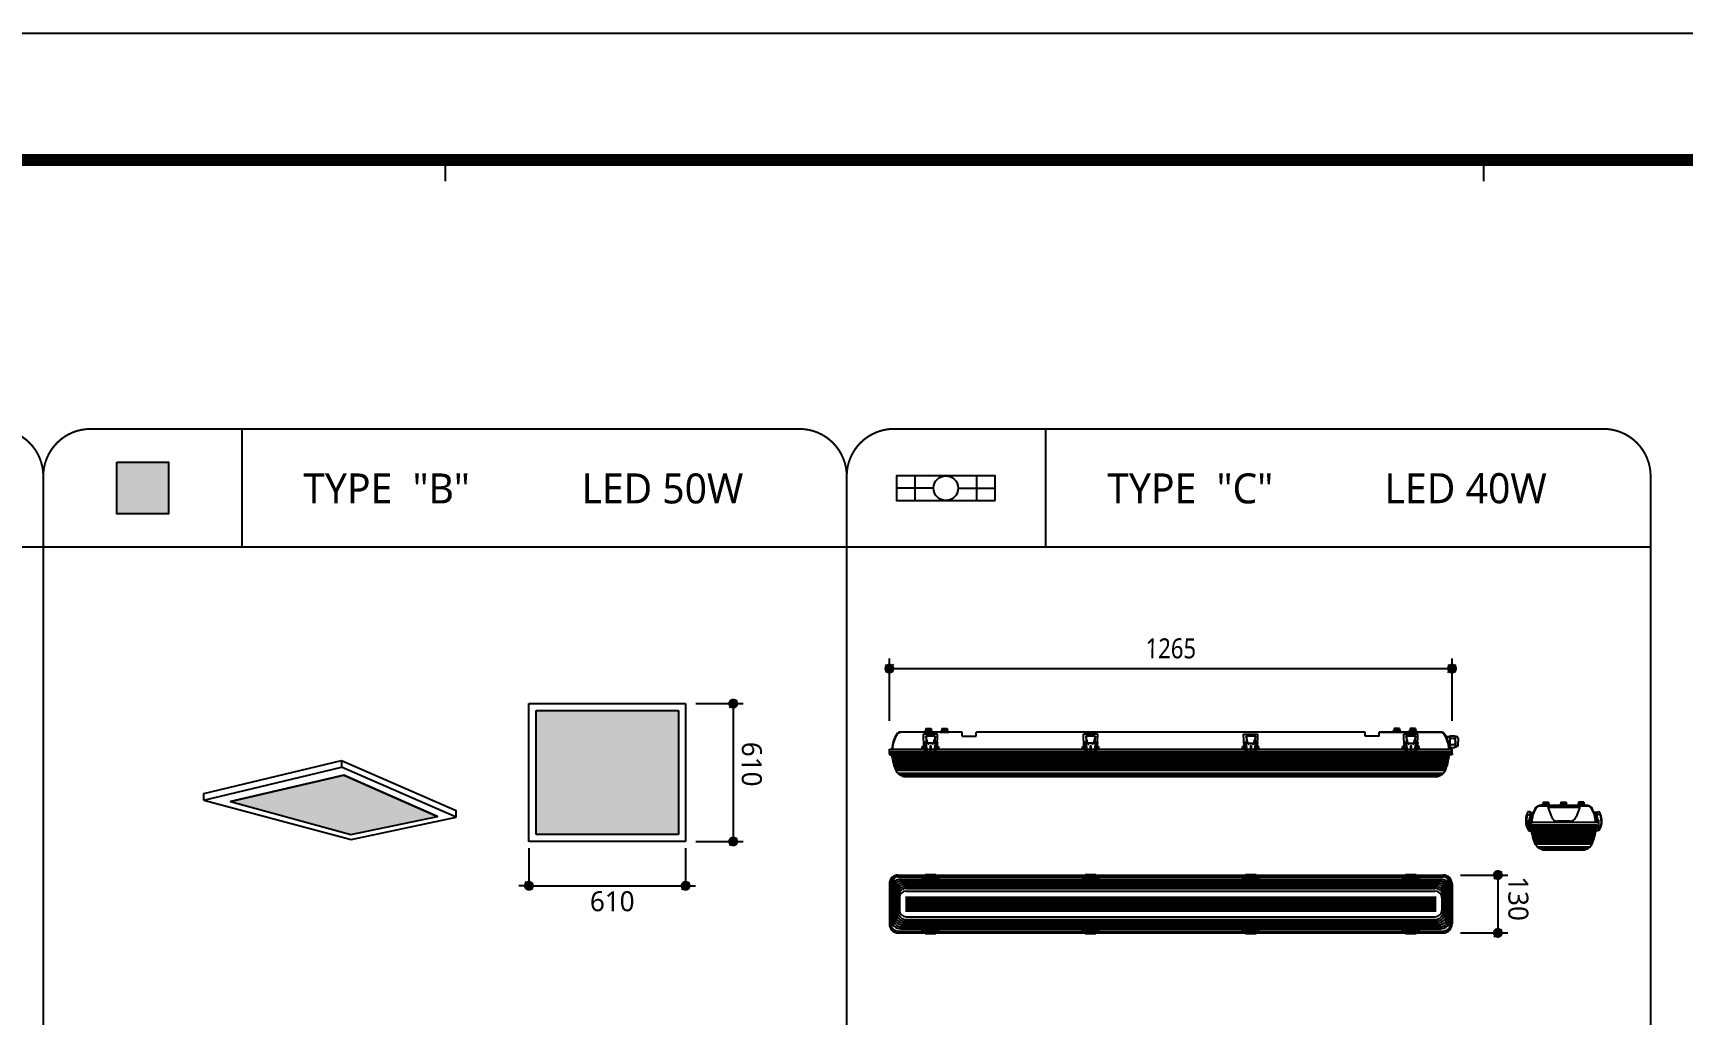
# Model space of a CAD drawing. Header units: millimetres. Extents: x 0 to 168200, y 0 to 118800.
# Drawn here: x 64374 to 118943, y 86346 to 118800 of the extents above; entities that cross this region are included whole.
import ezdxf
from ezdxf.enums import TextEntityAlignment as Align

# ---------------------------------------------------------------- set-up
doc = ezdxf.new("R2010")
doc.units = ezdxf.units.MM
doc.header["$LTSCALE"] = 1000
for name, color, linetype in [('arch', 8, 'Continuous'), ('ELECTRIC', 7, 'Continuous'), ('IMAGE', 7, 'Continuous'), ('sol254', 254, 'Continuous'), ('SYM', 3, 'Continuous'), ('XR-SHEET-SHT', 5, 'Continuous')]:
    doc.layers.add(name, color=color, linetype=linetype)
doc.layers.add('XR-SHEET-TEMP', color=171, linetype='Continuous', plot=False)
doc.styles.add('DIM', font='malgun.ttf', dxfattribs={"width": 0.85, "oblique": 1})
doc.styles.add('GHS', font='malgun.ttf')

# ---------------------------------------------------------------- blocks, each defined once
blk = doc.blocks.new('XR-FORM-EE', base_point=(461, 408))
at = {"layer": 'XR-SHEET-SHT', "color": 5}
blk.add_lwpolyline([(0, 118800), (168200, 118800), (168200, 0), (0, 0)], close=True, dxfattribs=at)
at = {"layer": 'XR-SHEET-SHT', "color": 5, "const_width": 400}
blk.add_lwpolyline([(9300, 114600), (163900, 114600), (163900, 4200), (9300, 4200)], close=True, dxfattribs=at)
at = {"layer": 'XR-SHEET-TEMP'}
for p, q in [((78000, 114600), (78000, 113900)), ((112350, 114600), (112350, 113900))]:
    blk.add_line(p, q, dxfattribs=at)
blk = doc.blocks.new('_Oblique')
at = {"color": 0, "linetype": 'ByBlock', "lineweight": -2}
blk.add_line((-0.5, -0.5), (0.5, 0.5), dxfattribs=at)
blk = doc.blocks.new('_Dot')
at = {"layer": 'arch', "linetype": 'ByBlock', "lineweight": -2}
blk.add_line((-0.5, 0), (-1, 0), dxfattribs=at)
at = {"layer": 'arch', "linetype": 'ByBlock', "const_width": 0.5}
blk.add_lwpolyline([(-0.25, 0, 1), (0.25, 0, 1)], format="xyb", close=True, dxfattribs=at)
blk = doc.blocks.new('zw$F231')
at = {"layer": 'sol254'}
blk.add_hatch(color=256, dxfattribs=at).paths.add_polyline_path([(-300, 300), (-300, -300), (300, -300), (300, 300)])
at = {"layer": 'SYM'}
blk.add_lwpolyline([(-300, 300), (300, 300), (300, -300), (-300, -300)], close=True, dxfattribs=at)

msp = doc.modelspace()

# ---------------------------------------------------------------- hatches: boundary and pattern name
at = {"layer": 'ELECTRIC'}
for points in [[(81014.39, 96406.8), (85717.8, 96406.8), (85717.8, 92311.97), (81014.39, 92311.97)], [(70908.69, 93406.07), (74889.82, 92308.54), (77748.31, 92906.85), (74656.95, 94267.83)]]:
    msp.add_hatch(color=254, dxfattribs=at).paths.add_polyline_path(points)

# ---------------------------------------------------------------- linework, layer by layer
at = {"color": 6}
for p, q in [((92695.39, 96071.83), (92695.39, 97903.74)), ((92695.39, 97793.23), (111303.29, 97793.23)), ((111303.29, 96071.83), (111303.29, 97903.74)), ((95107.79, 95695.54), (93061.83, 95695.54)), ((94291.4, 95626.36), (93820.69, 95626.36)), ((93835.4, 95224.82), (93820.69, 95626.36)), ((94291.4, 95626.36), (93820.69, 95626.36)), ((93838.68, 95695.54), (93897.52, 95754.38)), ((93838.68, 95695.54), (94132.88, 95695.54)), ((93903.51, 95545.05), (93892.29, 95545.05)), ((93892.29, 95545.05), (93892.29, 95511.65)), ((93892.29, 95511.65), (93903.26, 95511.65)), ((93897.52, 95813.22), (93897.52, 95754.38)), ((93897.52, 95813.22), (94074.04, 95813.22)), ((93897.52, 95754.38), (94074.04, 95754.38)), ((93913.36, 95572.97), (94197.33, 95572.97)), ((93913.36, 95572.97), (93913.36, 95376.5)), ((94074.04, 95813.22), (94074.04, 95754.38)), ((94074.04, 95754.38), (94132.88, 95695.54)), ((94197.33, 95572.97), (94197.33, 95376.5)), ((94207.18, 95545.05), (94218.41, 95545.05)), ((94218.41, 95511.65), (94207.43, 95511.65)), ((94218.41, 95545.05), (94218.41, 95511.65)), ((94276.69, 95224.82), (94291.4, 95626.36)), ((94628.52, 95695.54), (94334.32, 95695.54)), ((94372.3, 95695.54), (94431.14, 95754.38)), ((94372.3, 95695.54), (94666.5, 95695.54)), ((94431.14, 95813.22), (94431.14, 95754.38)), ((94431.14, 95813.22), (94607.66, 95813.22)), ((94431.14, 95754.38), (94607.66, 95754.38)), ((94607.66, 95813.22), (94607.66, 95754.38)), ((94607.66, 95754.38), (94666.5, 95695.54)), ((95107.79, 95563.15), (95107.79, 95695.54)), ((95107.79, 95563.15), (95563.8, 95563.15)), ((108434.88, 95695.54), (95563.8, 95695.54)), ((95563.8, 95563.15), (95563.8, 95695.54)), ((99586.93, 95626.36), (99116.22, 95626.36)), ((99130.93, 95224.82), (99116.22, 95626.36)), ((99586.93, 95626.36), (99116.22, 95626.36)), ((99199.04, 95545.05), (99187.82, 95545.05)), ((99187.82, 95545.05), (99187.82, 95511.65)), ((99187.82, 95511.65), (99198.79, 95511.65)), ((99208.89, 95572.97), (99492.87, 95572.97)), ((99208.89, 95572.97), (99208.89, 95376.5)), ((99492.87, 95572.97), (99492.87, 95376.5)), ((99502.71, 95545.05), (99513.94, 95545.05)), ((99513.94, 95511.65), (99502.97, 95511.65)), ((99513.94, 95545.05), (99513.94, 95511.65)), ((99572.22, 95224.82), (99586.93, 95626.36)), ((104426.46, 95224.82), (104411.75, 95626.36)), ((104411.75, 95626.36), (104882.46, 95626.36)), ((104411.75, 95626.36), (104882.46, 95626.36)), ((104494.58, 95545.05), (104483.35, 95545.05)), ((104483.35, 95545.05), (104483.35, 95511.65)), ((104483.35, 95511.65), (104494.32, 95511.65)), ((104504.42, 95572.97), (104788.4, 95572.97)), ((104504.42, 95572.97), (104504.42, 95376.5)), ((104788.4, 95572.97), (104788.4, 95376.5)), ((104798.24, 95545.05), (104809.47, 95545.05)), ((104809.47, 95511.65), (104798.5, 95511.65)), ((104809.47, 95545.05), (104809.47, 95511.65)), ((104867.75, 95224.82), (104882.46, 95626.36)), ((108434.88, 95563.15), (108434.88, 95695.54)), ((108890.89, 95563.15), (108434.88, 95563.15)), ((110936.85, 95695.54), (108890.89, 95695.54)), ((108890.89, 95563.15), (108890.89, 95695.54)), ((110936.85, 95680.83), (108890.89, 95680.83)), ((109391.02, 95754.38), (109332.18, 95695.54)), ((109626.38, 95695.54), (109332.18, 95695.54)), ((109370.16, 95695.54), (109664.36, 95695.54)), ((109391.02, 95813.22), (109391.02, 95754.38)), ((109567.54, 95813.22), (109391.02, 95813.22)), ((109567.54, 95754.38), (109391.02, 95754.38)), ((109567.54, 95813.22), (109567.54, 95754.38)), ((109626.38, 95695.54), (109567.54, 95754.38)), ((109721.99, 95224.82), (109707.28, 95626.36)), ((109707.28, 95626.36), (110177.99, 95626.36)), ((109707.28, 95626.36), (110177.99, 95626.36)), ((109790.11, 95545.05), (109778.88, 95545.05)), ((109778.88, 95545.05), (109778.88, 95511.65)), ((109778.88, 95511.65), (109789.85, 95511.65)), ((109799.95, 95572.97), (110083.93, 95572.97)), ((109799.95, 95572.97), (109799.95, 95376.5)), ((109924.64, 95754.38), (109865.8, 95695.54)), ((110160, 95695.54), (109865.8, 95695.54)), ((109924.64, 95813.22), (109924.64, 95754.38)), ((110101.16, 95813.22), (109924.64, 95813.22)), ((110101.16, 95754.38), (109924.64, 95754.38)), ((110083.93, 95572.97), (110083.93, 95376.5)), ((110093.77, 95545.05), (110105, 95545.05)), ((110105, 95511.65), (110094.03, 95511.65)), ((110101.16, 95813.22), (110101.16, 95754.38)), ((110160, 95695.54), (110101.16, 95754.38)), ((110105, 95545.05), (110105, 95511.65)), ((110163.28, 95224.82), (110177.99, 95626.36)), ((111235.67, 95535.54), (111116.04, 95535.54)), ((111235.67, 95522.19), (111122.53, 95522.19)), ((111235.67, 95577.08), (111391.71, 95577.08)), ((111235.67, 95577.08), (111235.67, 95184.41)), ((111419.83, 95548.96), (111391.71, 95577.08)), ((111419.83, 95380.65), (111419.83, 95548.96)), ((111419.83, 95548.96), (111451.91, 95548.96)), ((111503.39, 95497.48), (111503.39, 95380.65)), ((92695.39, 94989.47), (92695.39, 95136.56)), ((92695.39, 95136.56), (92783.65, 95136.56)), ((92695.39, 95136.56), (111303.29, 95136.56)), ((92695.39, 94989.47), (111303.29, 94989.47)), ((92695.39, 94978.52), (92695.39, 94949.55)), ((92765.99, 94978.52), (92695.39, 94978.52)), ((92695.39, 94978.52), (111303.29, 94978.52)), ((92695.39, 94949.55), (92780.51, 94949.55)), ((92723.21, 95051.86), (92723.21, 94978.52)), ((92723.21, 95051.86), (92737.92, 95051.86)), ((92723.21, 95051.86), (111275.47, 95051.86)), ((92737.92, 95051.86), (92737.92, 94978.52)), ((92785.75, 95144.15), (92785.75, 95144.15)), ((93851.49, 95210.03), (93783.22, 95210.03)), ((93858.22, 95169.97), (93783.22, 95169.97)), ((93783.91, 95136.56), (93783.91, 95224.82)), ((93783.91, 95224.82), (93835.4, 95224.82)), ((93825.98, 95361.79), (93898.65, 95361.79)), ((93825.98, 95361.79), (93906.59, 94882.14)), ((94276.69, 95333.58), (93835.4, 95333.58)), ((93835.4, 95136.56), (93835.4, 95224.82)), ((93878.18, 95301.61), (93929.36, 95015.81)), ((93898.28, 95305.47), (93949.26, 95020.62)), ((94045.11, 95234.48), (94045.11, 95018.59)), ((94065.58, 95234.48), (94065.58, 95018.29)), ((94212.42, 95305.47), (94161.45, 95020.62)), ((94232.53, 95301.61), (94181.35, 95015.81)), ((94284.71, 95361.79), (94204.1, 94882.14)), ((94212.04, 95361.79), (94284.71, 95361.79)), ((94252.47, 95169.97), (94327.48, 95169.97)), ((94259.21, 95210.03), (94327.48, 95210.03)), ((94276.69, 95136.56), (94276.69, 95224.82)), ((94276.69, 95224.82), (94328.18, 95224.82)), ((94328.18, 95136.56), (94328.18, 95224.82)), ((99147.02, 95210.03), (99078.75, 95210.03)), ((99153.75, 95169.97), (99078.75, 95169.97)), ((99079.44, 95136.56), (99079.44, 95224.82)), ((99079.44, 95224.82), (99130.93, 95224.82)), ((99121.52, 95361.79), (99194.18, 95361.79)), ((99121.52, 95361.79), (99202.12, 94882.14)), ((99572.22, 95333.58), (99130.93, 95333.58)), ((99130.93, 95136.56), (99130.93, 95224.82)), ((99173.71, 95301.61), (99224.89, 95015.81)), ((99193.81, 95305.47), (99244.79, 95020.62)), ((99340.64, 95234.48), (99340.64, 95018.59)), ((99361.11, 95234.48), (99361.11, 95018.29)), ((99507.95, 95305.47), (99456.98, 95020.62)), ((99528.06, 95301.61), (99476.88, 95015.81)), ((99580.24, 95361.79), (99499.63, 94882.14)), ((99507.57, 95361.79), (99580.24, 95361.79)), ((99548.01, 95169.97), (99623.01, 95169.97)), ((99554.74, 95210.03), (99623.01, 95210.03)), ((99572.22, 95136.56), (99572.22, 95224.82)), ((99572.22, 95224.82), (99623.71, 95224.82)), ((99623.71, 95136.56), (99623.71, 95224.82)), ((104442.55, 95210.03), (104374.28, 95210.03)), ((104449.28, 95169.97), (104374.28, 95169.97)), ((104374.97, 95136.56), (104374.97, 95224.82)), ((104426.46, 95224.82), (104374.97, 95224.82)), ((104417.05, 95361.79), (104489.71, 95361.79)), ((104417.05, 95361.79), (104497.65, 94882.14)), ((104426.46, 95333.58), (104867.75, 95333.58)), ((104426.46, 95136.56), (104426.46, 95224.82)), ((104469.24, 95301.61), (104520.42, 95015.81)), ((104489.35, 95305.47), (104540.32, 95020.62)), ((104636.17, 95234.48), (104636.17, 95018.59)), ((104656.65, 95234.48), (104656.65, 95018.29)), ((104803.49, 95305.47), (104752.51, 95020.62)), ((104823.59, 95301.61), (104772.41, 95015.81)), ((104875.77, 95361.79), (104795.16, 94882.14)), ((104803.11, 95361.79), (104875.77, 95361.79)), ((104843.54, 95169.97), (104918.54, 95169.97)), ((104850.27, 95210.03), (104918.54, 95210.03)), ((104867.75, 95136.56), (104867.75, 95224.82)), ((104919.24, 95224.82), (104867.75, 95224.82)), ((104919.24, 95136.56), (104919.24, 95224.82)), ((109738.08, 95210.03), (109669.81, 95210.03)), ((109744.81, 95169.97), (109669.81, 95169.97)), ((109670.51, 95136.56), (109670.51, 95224.82)), ((109721.99, 95224.82), (109670.51, 95224.82)), ((109712.58, 95361.79), (109785.24, 95361.79)), ((109712.58, 95361.79), (109793.19, 94882.14)), ((109721.99, 95333.58), (110163.28, 95333.58)), ((109721.99, 95136.56), (109721.99, 95224.82)), ((109764.77, 95301.61), (109815.95, 95015.81)), ((109784.88, 95305.47), (109835.85, 95020.62)), ((109931.7, 95234.48), (109931.7, 95018.59)), ((109952.18, 95234.48), (109952.18, 95018.29)), ((110099.02, 95305.47), (110048.04, 95020.62)), ((110119.12, 95301.61), (110067.94, 95015.81)), ((110171.3, 95361.79), (110090.7, 94882.14)), ((110098.64, 95361.79), (110171.3, 95361.79)), ((110139.07, 95169.97), (110214.07, 95169.97)), ((110145.8, 95210.03), (110214.07, 95210.03)), ((110163.28, 95136.56), (110163.28, 95224.82)), ((110214.77, 95224.82), (110163.28, 95224.82)), ((110214.77, 95136.56), (110214.77, 95224.82)), ((111235.58, 95239.3), (111206.45, 95239.32)), ((111235.57, 95225.95), (111208.35, 95225.97)), ((111303.29, 95136.56), (111215.04, 95136.56)), ((111303.29, 94949.55), (111218.18, 94949.55)), ((111232.69, 94978.52), (111303.29, 94978.52)), ((111391.9, 95277.9), (111235.61, 95277.9)), ((111391.97, 95483.48), (111235.67, 95483.48)), ((111235.67, 95184.41), (111391.58, 95184.31)), ((111260.76, 95051.86), (111260.76, 94978.52)), ((111275.47, 95051.86), (111275.47, 94978.52)), ((111303.29, 94989.47), (111303.29, 95136.56)), ((111303.29, 94978.52), (111303.29, 94949.55)), ((111419.71, 95212.4), (111391.58, 95184.31)), ((111419.83, 95380.71), (111419.71, 95212.4)), ((111419.71, 95212.4), (111451.8, 95212.38)), ((111419.83, 95380.71), (111419.83, 95380.73)), ((111419.83, 95380.65), (111419.83, 95380.64)), ((111503.31, 95263.83), (111503.39, 95380.65)), ((92781.14, 94945.46), (111217.54, 94945.46)), ((92788.97, 94895.78), (111209.71, 94895.78)), ((92797.49, 94844.52), (111201.2, 94844.52)), ((92806.88, 94793.25), (111191.8, 94793.25)), ((92817.53, 94741.98), (111181.15, 94741.98)), ((92829.62, 94690.71), (111169.06, 94690.71)), ((92843.23, 94639.45), (111155.45, 94639.45)), ((92858.46, 94588.18), (111140.23, 94588.18)), ((92875.37, 94536.91), (111123.32, 94536.91)), ((92894.06, 94485.64), (111104.62, 94485.64)), ((92915.74, 94434.37), (111082.94, 94434.37)), ((93783.91, 94945.46), (93783.91, 94834.95)), ((93835.4, 94834.95), (93783.91, 94834.95)), ((93835.4, 94945.46), (93835.4, 94834.95)), ((93835.4, 94890.21), (94276.69, 94890.21)), ((93923.33, 94890.21), (93923.33, 94945.46)), ((93939.65, 94890.21), (93939.65, 94945.46)), ((93951.77, 94844.33), (94158.92, 94844.33)), ((94047.88, 94890.21), (94047.88, 94945.46)), ((94064.2, 94890.21), (94064.2, 94945.46)), ((94172.44, 94890.21), (94172.44, 94945.46)), ((94188.76, 94890.21), (94188.76, 94945.46)), ((94276.69, 94945.46), (94276.69, 94834.95)), ((94328.18, 94834.95), (94276.69, 94834.95)), ((94328.18, 94945.46), (94328.18, 94834.95)), ((99079.44, 94945.46), (99079.44, 94834.95)), ((99130.93, 94834.95), (99079.44, 94834.95)), ((99130.93, 94945.46), (99130.93, 94834.95)), ((99130.93, 94890.21), (99572.22, 94890.21)), ((99218.86, 94890.21), (99218.86, 94945.46)), ((99235.18, 94890.21), (99235.18, 94945.46)), ((99247.3, 94844.33), (99454.46, 94844.33)), ((99343.42, 94890.21), (99343.42, 94945.46)), ((99359.73, 94890.21), (99359.73, 94945.46)), ((99467.97, 94890.21), (99467.97, 94945.46)), ((99484.29, 94890.21), (99484.29, 94945.46)), ((99572.22, 94945.46), (99572.22, 94834.95)), ((99623.71, 94834.95), (99572.22, 94834.95)), ((99623.71, 94945.46), (99623.71, 94834.95)), ((104374.97, 94945.46), (104374.97, 94834.95)), ((104374.97, 94834.95), (104426.46, 94834.95)), ((104426.46, 94945.46), (104426.46, 94834.95)), ((104867.75, 94890.21), (104426.46, 94890.21)), ((104514.39, 94890.21), (104514.39, 94945.46)), ((104530.71, 94890.21), (104530.71, 94945.46)), ((104542.83, 94844.33), (104749.99, 94844.33)), ((104638.95, 94890.21), (104638.95, 94945.46)), ((104655.27, 94890.21), (104655.27, 94945.46)), ((104763.5, 94890.21), (104763.5, 94945.46)), ((104779.82, 94890.21), (104779.82, 94945.46)), ((104867.75, 94945.46), (104867.75, 94834.95)), ((104867.75, 94834.95), (104919.24, 94834.95)), ((104919.24, 94945.46), (104919.24, 94834.95)), ((109669.81, 94945.46), (109669.81, 94834.95)), ((109669.81, 94834.95), (109721.29, 94834.95)), ((109721.29, 94945.46), (109721.29, 94834.95)), ((110162.59, 94890.21), (109721.29, 94890.21)), ((109809.23, 94890.21), (109809.23, 94945.46)), ((109825.55, 94890.21), (109825.55, 94945.46)), ((109838.36, 94844.33), (110045.52, 94844.33)), ((109933.78, 94890.21), (109933.78, 94945.46)), ((109950.1, 94890.21), (109950.1, 94945.46)), ((110058.34, 94890.21), (110058.34, 94945.46)), ((110074.65, 94890.21), (110074.65, 94945.46)), ((110162.59, 94945.46), (110162.59, 94834.95)), ((110162.59, 94834.95), (110214.07, 94834.95)), ((110214.07, 94945.46), (110214.07, 94834.95)), ((92979.8, 94334.51), (111018.88, 94334.51)), ((93022.63, 94297.51), (110976.05, 94297.51)), ((93227.23, 94228.11), (110771.45, 94228.11)), ((114254.4, 93265.99), (114313.24, 93324.83)), ((114313.24, 93383.67), (114313.24, 93324.83)), ((114313.24, 93383.67), (114489.75, 93383.67)), ((114313.24, 93324.83), (114489.75, 93324.83)), ((114489.75, 93383.67), (114489.75, 93324.83)), ((114489.75, 93324.83), (114548.59, 93265.99)), ((114842.79, 93265.99), (114901.63, 93324.83)), ((114901.63, 93383.67), (114901.63, 93324.83)), ((114901.63, 93383.67), (115078.15, 93383.67)), ((114901.63, 93324.83), (115078.15, 93324.83)), ((115078.15, 93383.67), (115078.15, 93324.83)), ((115078.15, 93324.83), (115136.99, 93265.99)), ((115490.02, 93324.83), (115431.18, 93265.99)), ((115490.02, 93383.67), (115490.02, 93324.83)), ((115666.54, 93383.67), (115490.02, 93383.67)), ((115666.54, 93324.83), (115490.02, 93324.83)), ((115666.54, 93383.67), (115666.54, 93324.83)), ((115725.38, 93265.99), (115666.54, 93324.83)), ((113770.01, 92938.03), (113876.23, 92978.06)), ((113784.1, 92925.62), (113771.08, 92938.52)), ((113834.52, 92707.02), (113834.52, 92780.57)), ((113899.59, 93046.86), (113835.08, 93068.97)), ((113861.16, 92795.6), (113861.16, 92809.86)), ((113865.64, 92784.01), (113901.73, 93008.05)), ((113960.26, 92962.73), (113876.23, 92978.06)), ((113899.59, 93046.86), (113973.16, 93033.43)), ((113941.3, 93003.89), (113904.55, 92776.08)), ((113914.23, 92781.35), (113914.23, 92810.12)), ((113914.23, 92809.99), (113931.23, 92809.99)), ((113973.16, 93033.43), (113960.26, 92962.73)), ((115792.22, 93265.99), (114200.97, 93265.99)), ((115792.22, 93251.29), (114200.97, 93251.29)), ((114467.04, 93218.89), (115526.15, 93218.89)), ((114467.04, 93218.89), (114588.57, 92891.95)), ((114842.79, 93265.99), (115136.99, 93265.99)), ((115526.15, 93218.89), (115404.62, 92891.95)), ((116093.6, 93046.86), (116020.03, 93033.43)), ((116020.03, 93033.43), (116032.93, 92962.73)), ((116032.93, 92962.73), (116116.96, 92978.06)), ((116051.89, 93003.89), (116088.63, 92776.08)), ((116078.96, 92809.99), (116061.95, 92809.99)), ((116078.96, 92781.35), (116078.96, 92810.12)), ((116127.55, 92784.01), (116091.46, 93008.05)), ((116093.6, 93046.86), (116158.1, 93068.97)), ((116223.17, 92938.03), (116116.96, 92978.06)), ((116132.03, 92795.6), (116132.03, 92809.86)), ((116158.67, 92707.02), (116158.67, 92780.57)), ((116209.09, 92925.62), (116222.11, 92938.52)), ((113834.52, 92559.92), (113834.52, 92707.02)), ((116158.67, 92559.92), (113834.52, 92559.92)), ((113834.52, 92552.08), (116158.67, 92552.08)), ((113834.52, 92552.08), (113834.52, 92523.11)), ((113834.52, 92523.11), (116158.67, 92523.11)), ((113834.52, 92523.11), (113846.43, 92429.7)), ((113846.43, 92429.7), (113934.63, 92429.7)), ((113863.94, 92559.92), (113863.94, 92692.31)), ((113863.94, 92692.31), (113922.78, 92692.31)), ((113890.42, 92625.42), (116102.77, 92625.42)), ((113890.42, 92625.42), (113890.42, 92552.08)), ((113905.13, 92625.42), (113905.13, 92552.08)), ((113922.78, 92707.02), (113922.78, 92559.92)), ((113928.1, 92469.34), (116065.09, 92469.34)), ((113936.62, 92418.08), (116056.57, 92418.08)), ((113937.49, 92559.92), (113937.49, 92707.02)), ((116070.41, 92707.02), (113937.49, 92706.82)), ((113946.01, 92366.81), (116047.18, 92366.81)), ((113956.67, 92315.54), (116036.52, 92315.54)), ((113968.75, 92264.27), (116024.44, 92264.27)), ((115197.8, 92748.18), (114795.39, 92748.18)), ((116146.76, 92429.7), (116058.56, 92429.7)), ((116068.3, 92714.61), (116068.3, 92714.61)), ((116158.67, 92707.02), (116070.41, 92707.02)), ((116088.06, 92625.42), (116088.06, 92552.08)), ((116102.77, 92625.42), (116102.77, 92552.08)), ((116158.67, 92523.11), (116146.76, 92429.7)), ((116158.67, 92559.92), (116158.67, 92707.02)), ((116158.67, 92552.08), (116158.67, 92523.11)), ((113982.36, 92213.01), (116010.83, 92213.01)), ((113997.59, 92161.74), (115995.6, 92161.74)), ((114014.5, 92110.47), (115978.69, 92110.47)), ((114033.19, 92059.2), (115959.99, 92059.2)), ((114054.88, 92007.93), (115938.31, 92007.93)), ((114118.94, 91908.07), (115874.25, 91908.07)), ((114161.77, 91871.07), (115831.42, 91871.07)), ((114229.7, 91834.11), (115763.49, 91834.11)), ((114366.36, 91801.67), (115626.82, 91801.67)), ((92695.39, 90677.56), (92695.39, 89353.68)), ((92751.28, 90677.56), (92751.28, 89353.68)), ((92807.9, 90890.62), (92807.9, 89552.49)), ((92840.6, 90828.77), (92840.6, 89614.33)), ((92881.19, 90766.92), (92881.19, 89676.18)), ((92924.67, 90705.08), (92924.67, 89738.03)), ((92968.16, 90647.98), (92968.16, 89795.12)), ((92989.58, 90971.75), (111009.1, 90971.75)), ((92989.58, 90915.86), (111009.1, 90915.86)), ((93029.04, 90631.14), (93029.04, 89811.97)), ((93029.04, 90631.14), (93029.04, 89811.97)), ((93066.52, 90834.79), (110932.16, 90834.79)), ((93102.1, 90772.94), (110896.58, 90772.94)), ((93134.8, 90711.1), (110863.88, 90711.1)), ((93175.38, 90649.25), (110823.3, 90649.25)), ((93218.87, 90587.4), (110779.81, 90587.4)), ((93783.91, 90971.75), (93783.91, 90854.08)), ((94328.18, 90854.08), (93783.91, 90854.08)), ((93835.4, 90971.75), (93835.4, 90854.08)), ((93878.46, 90988.8), (94231.32, 90988.8)), ((93878.46, 90988.8), (93878.46, 90921.6)), ((93952.56, 90910.8), (93878.46, 90921.6)), ((93878.46, 90921.6), (93952.56, 90884.03)), ((93914.76, 90971.75), (93914.76, 90854.08)), ((93948.5, 90971.75), (93948.5, 90854.08)), ((94157.22, 90910.8), (93952.56, 90910.8)), ((93952.56, 90884.03), (93952.56, 90910.8)), ((94157.22, 90884.03), (93952.56, 90884.03)), ((94039.17, 90971.75), (94039.17, 90854.08)), ((94072.92, 90971.75), (94072.92, 90854.08)), ((94231.32, 90921.6), (94157.22, 90910.8)), ((94231.32, 90921.6), (94157.22, 90884.03)), ((94157.22, 90884.03), (94157.22, 90910.8)), ((94163.59, 90971.75), (94163.59, 90854.08)), ((94197.33, 90971.75), (94197.33, 90854.08)), ((94231.32, 90988.8), (94231.32, 90921.6)), ((94276.69, 90971.75), (94276.69, 90854.08)), ((94328.18, 90971.75), (94328.18, 90854.08)), ((99079.44, 90971.75), (99079.44, 90854.08)), ((99623.71, 90854.08), (99079.44, 90854.08)), ((99130.93, 90971.75), (99130.93, 90854.08)), ((99173.99, 90988.8), (99526.85, 90988.8)), ((99173.99, 90988.8), (99173.99, 90921.6)), ((99248.09, 90910.8), (99173.99, 90921.6)), ((99173.99, 90921.6), (99248.09, 90884.03)), ((99210.29, 90971.75), (99210.29, 90854.08)), ((99244.03, 90971.75), (99244.03, 90854.08)), ((99452.75, 90910.8), (99248.09, 90910.8)), ((99248.09, 90884.03), (99248.09, 90910.8)), ((99452.75, 90884.03), (99248.09, 90884.03)), ((99334.7, 90971.75), (99334.7, 90854.08)), ((99368.45, 90971.75), (99368.45, 90854.08)), ((99526.85, 90921.6), (99452.75, 90910.8)), ((99526.85, 90921.6), (99452.75, 90884.03)), ((99452.75, 90884.03), (99452.75, 90910.8)), ((99459.12, 90971.75), (99459.12, 90854.08)), ((99492.86, 90971.75), (99492.86, 90854.08)), ((99526.85, 90988.8), (99526.85, 90921.6)), ((99572.22, 90971.75), (99572.22, 90854.08)), ((99623.71, 90971.75), (99623.71, 90854.08)), ((104374.97, 90971.75), (104374.97, 90854.08)), ((104919.24, 90854.08), (104374.97, 90854.08)), ((104426.46, 90971.75), (104426.46, 90854.08)), ((104469.52, 90988.8), (104822.39, 90988.8)), ((104469.52, 90988.8), (104469.52, 90921.6)), ((104543.62, 90910.8), (104469.52, 90921.6)), ((104469.52, 90921.6), (104543.62, 90884.03)), ((104505.82, 90971.75), (104505.82, 90854.08)), ((104539.56, 90971.75), (104539.56, 90854.08)), ((104748.29, 90910.8), (104543.62, 90910.8)), ((104543.62, 90884.03), (104543.62, 90910.8)), ((104748.29, 90884.03), (104543.62, 90884.03)), ((104630.23, 90971.75), (104630.23, 90854.08)), ((104663.98, 90971.75), (104663.98, 90854.08)), ((104822.39, 90921.6), (104748.29, 90910.8)), ((104822.39, 90921.6), (104748.29, 90884.03)), ((104748.29, 90884.03), (104748.29, 90910.8)), ((104754.65, 90971.75), (104754.65, 90854.08)), ((104788.39, 90971.75), (104788.39, 90854.08)), ((104822.39, 90988.8), (104822.39, 90921.6)), ((104867.75, 90971.75), (104867.75, 90854.08)), ((104919.24, 90971.75), (104919.24, 90854.08)), ((109670.51, 90971.75), (109670.51, 90854.08)), ((110214.77, 90854.08), (109670.51, 90854.08)), ((109721.99, 90971.75), (109721.99, 90854.08)), ((109765.05, 90988.8), (110117.92, 90988.8)), ((109765.05, 90988.8), (109765.05, 90921.6)), ((109839.15, 90910.8), (109765.05, 90921.6)), ((109765.05, 90921.6), (109839.15, 90884.03)), ((109801.35, 90971.75), (109801.35, 90854.08)), ((109835.1, 90971.75), (109835.1, 90854.08)), ((110043.82, 90910.8), (109839.15, 90910.8)), ((109839.15, 90884.03), (109839.15, 90910.8)), ((110043.82, 90884.03), (109839.15, 90884.03)), ((109925.77, 90971.75), (109925.77, 90854.08)), ((109959.51, 90971.75), (109959.51, 90854.08)), ((110117.92, 90921.6), (110043.82, 90910.8)), ((110117.92, 90921.6), (110043.82, 90884.03)), ((110043.82, 90884.03), (110043.82, 90910.8)), ((110050.18, 90971.75), (110050.18, 90854.08)), ((110083.92, 90971.75), (110083.92, 90854.08)), ((110117.92, 90988.8), (110117.92, 90921.6)), ((110163.28, 90971.75), (110163.28, 90854.08)), ((110214.77, 90971.75), (110214.77, 90854.08)), ((110969.65, 90631.14), (110969.65, 89811.97)), ((111030.52, 90647.98), (111030.52, 89795.12)), ((111074.01, 90705.08), (111074.01, 89738.03)), ((111117.49, 90766.92), (111117.49, 89676.18)), ((111158.08, 90828.77), (111158.08, 89614.33)), ((111190.78, 90890.62), (111190.78, 89552.49)), ((111247.4, 90677.56), (111247.4, 89353.68)), ((111303.29, 90677.56), (111303.29, 89353.68)), ((92772.33, 90540.6), (92772.33, 89490.64)), ((93224.61, 90242.14), (110774.07, 90242.14)), ((93224.61, 90170.06), (110774.07, 90170.06)), ((93224.61, 90149.48), (110774.07, 90149.48)), ((93224.61, 90097.99), (110774.07, 90097.99)), ((93224.61, 90077.4), (110774.07, 90077.4)), ((93249.68, 90439.91), (110749, 90439.91)), ((93262.35, 90530.31), (110736.33, 90530.31)), ((111226.35, 90540.6), (111226.35, 89490.64)), ((93224.61, 90025.91), (110774.07, 90025.91)), ((93224.61, 90005.32), (110774.07, 90005.32)), ((93224.61, 89953.83), (110774.07, 89953.83)), ((93224.61, 89933.25), (110774.07, 89933.25)), ((93224.61, 89881.76), (110774.07, 89881.76)), ((93224.61, 89861.17), (110774.07, 89861.17)), ((93224.61, 89809.68), (110774.07, 89809.68)), ((93224.61, 89789.09), (110774.07, 89789.09)), ((93249.68, 89591.32), (110749, 89591.32)), ((93262.35, 89500.93), (110736.33, 89500.93)), ((92989.58, 89115.38), (111009.1, 89115.38)), ((92989.58, 89059.48), (111009.1, 89059.48)), ((93066.52, 89196.44), (110932.16, 89196.44)), ((93102.1, 89258.29), (110896.58, 89258.29)), ((93134.8, 89320.14), (110863.88, 89320.14)), ((93175.38, 89381.99), (110823.3, 89381.99)), ((93218.87, 89443.84), (110779.81, 89443.84)), ((93783.91, 89059.48), (93783.91, 89177.16)), ((94328.18, 89177.16), (93783.91, 89177.16)), ((93835.4, 89059.48), (93835.4, 89177.16)), ((93878.46, 89109.64), (93952.56, 89147.2)), ((93952.56, 89120.44), (93878.46, 89109.64)), ((93878.46, 89042.43), (93878.46, 89109.64)), ((93878.46, 89042.43), (94231.32, 89042.43)), ((93914.76, 89059.48), (93914.76, 89177.16)), ((93948.5, 89059.48), (93948.5, 89177.16)), ((94157.22, 89147.2), (93952.56, 89147.2)), ((93952.56, 89147.2), (93952.56, 89120.44)), ((94157.22, 89120.44), (93952.56, 89120.44)), ((94039.17, 89059.48), (94039.17, 89177.16)), ((94072.92, 89059.48), (94072.92, 89177.16)), ((94157.22, 89147.2), (94157.22, 89120.44)), ((94231.32, 89109.64), (94157.22, 89147.2)), ((94231.32, 89109.64), (94157.22, 89120.44)), ((94163.59, 89059.48), (94163.59, 89177.16)), ((94197.33, 89059.48), (94197.33, 89177.16)), ((94231.32, 89042.43), (94231.32, 89109.64)), ((94276.69, 89059.48), (94276.69, 89177.16)), ((94328.18, 89059.48), (94328.18, 89177.16)), ((99079.44, 89059.48), (99079.44, 89177.16)), ((99623.71, 89177.16), (99079.44, 89177.16)), ((99130.93, 89059.48), (99130.93, 89177.16)), ((99173.99, 89109.64), (99248.09, 89147.2)), ((99248.09, 89120.44), (99173.99, 89109.64)), ((99173.99, 89042.43), (99173.99, 89109.64)), ((99173.99, 89042.43), (99526.85, 89042.43)), ((99210.29, 89059.48), (99210.29, 89177.16)), ((99244.03, 89059.48), (99244.03, 89177.16)), ((99452.75, 89147.2), (99248.09, 89147.2)), ((99248.09, 89147.2), (99248.09, 89120.44)), ((99452.75, 89120.44), (99248.09, 89120.44)), ((99334.7, 89059.48), (99334.7, 89177.16)), ((99368.45, 89059.48), (99368.45, 89177.16)), ((99452.75, 89147.2), (99452.75, 89120.44)), ((99526.85, 89109.64), (99452.75, 89147.2)), ((99526.85, 89109.64), (99452.75, 89120.44)), ((99459.12, 89059.48), (99459.12, 89177.16)), ((99492.86, 89059.48), (99492.86, 89177.16)), ((99526.85, 89042.43), (99526.85, 89109.64)), ((99572.22, 89059.48), (99572.22, 89177.16)), ((99623.71, 89059.48), (99623.71, 89177.16)), ((104374.97, 89059.48), (104374.97, 89177.16)), ((104919.24, 89177.16), (104374.97, 89177.16)), ((104426.46, 89059.48), (104426.46, 89177.16)), ((104469.52, 89109.64), (104543.62, 89147.2)), ((104543.62, 89120.44), (104469.52, 89109.64)), ((104469.52, 89042.43), (104469.52, 89109.64)), ((104469.52, 89042.43), (104822.39, 89042.43)), ((104505.82, 89059.48), (104505.82, 89177.16)), ((104539.56, 89059.48), (104539.56, 89177.16)), ((104748.29, 89147.2), (104543.62, 89147.2)), ((104543.62, 89147.2), (104543.62, 89120.44)), ((104748.29, 89120.44), (104543.62, 89120.44)), ((104630.23, 89059.48), (104630.23, 89177.16)), ((104663.98, 89059.48), (104663.98, 89177.16)), ((104748.29, 89147.2), (104748.29, 89120.44)), ((104822.39, 89109.64), (104748.29, 89147.2)), ((104822.39, 89109.64), (104748.29, 89120.44)), ((104754.65, 89059.48), (104754.65, 89177.16)), ((104788.39, 89059.48), (104788.39, 89177.16)), ((104822.39, 89042.43), (104822.39, 89109.64)), ((104867.75, 89059.48), (104867.75, 89177.16)), ((104919.24, 89059.48), (104919.24, 89177.16)), ((109670.51, 89059.48), (109670.51, 89177.16)), ((110214.77, 89177.16), (109670.51, 89177.16)), ((109721.99, 89059.48), (109721.99, 89177.16)), ((109765.05, 89109.64), (109839.15, 89147.2)), ((109839.15, 89120.44), (109765.05, 89109.64)), ((109765.05, 89042.43), (109765.05, 89109.64)), ((109765.05, 89042.43), (110117.92, 89042.43)), ((109801.35, 89059.48), (109801.35, 89177.16)), ((109835.1, 89059.48), (109835.1, 89177.16)), ((110043.82, 89147.2), (109839.15, 89147.2)), ((109839.15, 89147.2), (109839.15, 89120.44)), ((110043.82, 89120.44), (109839.15, 89120.44)), ((109925.77, 89059.48), (109925.77, 89177.16)), ((109959.51, 89059.48), (109959.51, 89177.16)), ((110043.82, 89147.2), (110043.82, 89120.44)), ((110117.92, 89109.64), (110043.82, 89147.2)), ((110117.92, 89109.64), (110043.82, 89120.44)), ((110050.18, 89059.48), (110050.18, 89177.16)), ((110083.92, 89059.48), (110083.92, 89177.16)), ((110117.92, 89042.43), (110117.92, 89109.64)), ((110163.28, 89059.48), (110163.28, 89177.16)), ((110214.77, 89059.48), (110214.77, 89177.16))]:
    msp.add_line(p, q, dxfattribs=at)
for centre, radius in [((113885.36, 92781.35), 19.9), ((113921.58, 93006.55), 30.19), ((113921.58, 93006.55), 19.9), ((116071.61, 93006.55), 30.19), ((116071.61, 93006.55), 19.9), ((116107.82, 92781.35), 19.9)]:
    msp.add_circle(centre, radius, dxfattribs=at)
for centre, radius, start, end in [((93723.28, 95111.23), 939.98, 146.492784, 178.455861), ((93723.28, 95111.23), 925.27, 146.492784, 178.455861), ((93061.83, 95548.44), 147.1, 90, 146.259773), ((93061.83, 95548.44), 132.39, 90, 146.259773), ((93997.43, 95527.63), 95.52, 151.661234, 208.338766), ((94113.27, 95527.63), 95.52, 331.661234, 28.338766), ((99292.96, 95527.63), 95.52, 151.661234, 208.338766), ((99408.8, 95527.63), 95.52, 331.661234, 28.338766), ((104588.49, 95527.63), 95.52, 151.661234, 208.338766), ((104704.33, 95527.63), 95.52, 331.661234, 28.338766), ((109884.02, 95527.63), 95.52, 151.661234, 208.338766), ((109999.86, 95527.63), 95.52, 331.661234, 28.338766), ((110936.85, 95548.44), 147.1, 33.740227, 90), ((110936.85, 95548.44), 132.39, 33.740227, 90), ((110275.4, 95111.23), 925.27, 1.568693, 33.507216), ((110275.4, 95111.23), 939.98, 1.544139, 33.507216), ((111368.8, 95528.48), 50.62, 297.249583, 53.617515), ((111451.91, 95497.48), 51.48, 0, 90), ((93888.23, 95303.53), 10.24, 9.283799, 190.833553), ((93898.65, 95376.5), 14.71, 270, 0), ((94267.33, 95481.89), 344.96, 184.167915, 217.510747), ((94055.35, 95234.48), 10.24, 350.890965, 180), ((94055.35, 95018.29), 10.24, 178.335514, 1.732405), ((93843.36, 95481.89), 344.96, 322.489253, 355.832085), ((94212.04, 95376.5), 14.71, 180, 270), ((94222.47, 95303.53), 10.24, 349.166447, 170.716201), ((99183.76, 95303.53), 10.24, 9.283799, 190.833553), ((99194.18, 95376.5), 14.71, 270, 0), ((99562.86, 95481.89), 344.96, 184.167915, 217.510747), ((99350.88, 95234.48), 10.24, 350.890965, 180), ((99350.88, 95018.29), 10.24, 178.335514, 1.732405), ((99138.9, 95481.89), 344.96, 322.489253, 355.832085), ((99507.57, 95376.5), 14.71, 180, 270), ((99518, 95303.53), 10.24, 349.166447, 170.716201), ((104479.3, 95303.53), 10.24, 9.283799, 190.833553), ((104489.71, 95376.5), 14.71, 270, 0), ((104858.39, 95481.89), 344.96, 184.167915, 217.510747), ((104646.41, 95234.48), 10.24, 350.890965, 180), ((104646.41, 95018.29), 10.24, 178.335514, 1.732405), ((104434.43, 95481.89), 344.96, 322.489253, 355.832085), ((104803.11, 95376.5), 14.71, 180, 270), ((104813.54, 95303.53), 10.24, 349.166447, 170.716201), ((109774.83, 95303.53), 10.24, 9.283799, 190.833553), ((109785.24, 95376.5), 14.71, 270, 0), ((110153.92, 95481.89), 344.96, 184.167915, 217.510747), ((109941.94, 95234.48), 10.24, 350.890965, 180), ((109941.94, 95018.29), 10.24, 178.335514, 1.732405), ((109729.96, 95481.89), 344.96, 322.489253, 355.832085), ((110098.64, 95376.5), 14.71, 180, 270), ((110109.07, 95303.53), 10.24, 349.166447, 170.716201), ((111214.03, 95380.8), 205.34, 329.886518, 359.974093), ((111214.03, 95380.7), 205.34, 359.987769, 30.075344), ((111368.7, 95232.92), 50.62, 306.344347, 62.712279), ((111451.83, 95263.86), 51.48, 269.961862, 359.961862), ((93951.77, 94890.22), 45.89, 190.147957, 270), ((94158.92, 94890.22), 45.89, 270, 349.852043), ((99247.3, 94890.22), 45.89, 190.147957, 270), ((99454.46, 94890.22), 45.89, 270, 349.852043), ((104542.83, 94890.22), 45.89, 190.147957, 270), ((104749.99, 94890.22), 45.89, 270, 349.852043), ((109838.36, 94890.22), 45.89, 190.147957, 270), ((110045.52, 94890.22), 45.89, 270, 349.852043), ((93227.23, 94522.3), 294.2, 248.514101, 270), ((110771.45, 94522.3), 294.2, 270, 291.485899), ((114058.26, 92843.12), 317.51, 134.659279, 190.745479), ((113863.94, 92780.57), 29.42, 95.420852, 180), ((113885.36, 92781.35), 30.19, 123.078072, 41.113375), ((113885.36, 92781.35), 28.87, 146.975937, 0), ((114862.41, 92681.69), 939.98, 146.492784, 178.455861), ((114862.41, 92681.69), 925.27, 146.492784, 178.455861), ((114200.97, 93118.9), 147.1, 90, 146.259773), ((114200.97, 93118.9), 132.39, 90, 146.259773), ((114795.39, 92968.83), 220.65, 200.390219, 270), ((115197.8, 92968.83), 220.65, 270, 339.609781), ((115792.22, 93118.9), 147.1, 33.740227, 90), ((115792.22, 93118.9), 132.39, 33.740227, 90), ((115130.77, 92681.69), 925.27, 1.544139, 33.507216), ((115130.77, 92681.69), 939.98, 1.544139, 33.507216), ((116107.82, 92781.35), 30.19, 138.886625, 56.921928), ((116107.82, 92781.35), 28.87, 180, 33.024063), ((116129.25, 92780.57), 29.42, 0, 84.579148), ((115934.93, 92843.12), 317.51, 349.254521, 45.340721), ((113883.5, 92513.88), 15.17, 292.887486, 206.428614), ((114366.36, 92095.86), 294.2, 248.514101, 270), ((115626.82, 92095.86), 294.2, 270.000004, 291.485893), ((92989.58, 90677.56), 294.2, 90, 180), ((92989.58, 90677.56), 238.3, 90, 180), ((93066.52, 90540.6), 294.2, 90, 180), ((93102.1, 90478.75), 294.2, 90, 180), ((93134.8, 90416.9), 294.2, 90, 180), ((93175.38, 90355.05), 294.2, 90, 180), ((93218.87, 90293.2), 294.2, 90, 180), ((110779.81, 90293.2), 294.2, 0, 90), ((110823.3, 90355.05), 294.2, 0, 90), ((110863.88, 90416.9), 294.2, 0, 90), ((110896.58, 90478.75), 294.2, 0, 90), ((110932.16, 90540.6), 294.2, 0, 90), ((111009.1, 90677.56), 294.2, 0, 90), ((111009.1, 90677.56), 238.3, 0, 90), ((93262.35, 90236.11), 294.2, 90, 180), ((93249.68, 90219.26), 220.65, 90, 180), ((93249.68, 90219.26), 220.65, 90, 180), ((110736.33, 90236.11), 294.2, 0, 90), ((110749, 90219.26), 220.65, 0, 90), ((93102.1, 89552.49), 294.2, 180, 270), ((93134.8, 89614.33), 294.2, 180, 270), ((93175.38, 89676.18), 294.2, 180, 270), ((93218.87, 89738.03), 294.2, 180, 270), ((93262.35, 89795.12), 294.2, 180, 270), ((93249.68, 89811.97), 220.65, 180, 270), ((93249.68, 89811.97), 220.65, 180, 270), ((110736.33, 89795.12), 294.2, 270, 0), ((110749, 89811.97), 220.65, 270, 0), ((110779.81, 89738.03), 294.2, 270, 0), ((110823.3, 89676.18), 294.2, 270, 0), ((110863.88, 89614.33), 294.2, 270, 0), ((110896.58, 89552.49), 294.2, 270, 0), ((92989.58, 89353.68), 294.2, 180, 270), ((92989.58, 89353.68), 238.3, 180, 270), ((93066.52, 89490.64), 294.2, 180, 270), ((110932.16, 89490.64), 294.2, 270, 0), ((111009.1, 89353.68), 294.2, 270, 0), ((111009.1, 89353.68), 238.3, 270, 0)]:
    msp.add_arc(centre, radius, start, end, dxfattribs=at)
for points, knots in [([(93119.47, 94248.55), (93073.62, 94266.6), (92962.02, 94320.48), (92867.99, 94537.89), (92811.47, 94750.95), (92788.44, 94898.67), (92780.51, 94949.55)], [3.84716114, 3.84716114, 3.84716114, 3.84716114, 13.61047511, 28.99233134, 48.92393664, 59.39431723, 59.39431723, 59.39431723, 59.39431723]), ([(110879.21, 94248.55), (110925.06, 94266.6), (111036.66, 94320.48), (111130.69, 94537.89), (111187.21, 94750.95), (111210.24, 94898.67), (111218.18, 94949.55)], [3.84716114, 3.84716114, 3.84716114, 3.84716114, 13.61047511, 28.99233134, 48.92393664, 59.39431723, 59.39431723, 59.39431723, 59.39431723]), ([(113784.1, 92925.62), (113782.95, 92919.45), (113781.82, 92913.3), (113777.3, 92888.54), (113774.03, 92869.96), (113767.7, 92829.54), (113764.75, 92807.65), (113760.56, 92763.6), (113759.33, 92741.52), (113759.49, 92700.34), (113760.6, 92681.19), (113764.86, 92648.66), (113767.39, 92635.11), (113774.13, 92608.52), (113778.35, 92595.39), (113793.04, 92556.28), (113805.53, 92530.62), (113827.19, 92490.06), (113835.56, 92475.14), (113844.02, 92460.15)], [0.65759108, 0.65759108, 0.65759108, 0.65759108, 1.94204473, 1.94204473, 5.8261342, 5.8261342, 10.36533997, 10.36533997, 14.90454575, 14.90454575, 18.93130427, 18.93130427, 21.89814311, 21.89814311, 24.86498195, 24.86498195, 30.79865963, 30.79865963, 34.25236087, 34.25236087, 34.25236087, 34.25236087]), ([(116209.09, 92925.62), (116210.23, 92919.45), (116211.37, 92913.3), (116215.89, 92888.54), (116219.16, 92869.96), (116225.49, 92829.54), (116228.44, 92807.65), (116232.63, 92763.6), (116233.86, 92741.52), (116233.7, 92700.34), (116232.58, 92681.19), (116228.33, 92648.66), (116225.8, 92635.11), (116219.06, 92608.52), (116214.84, 92595.39), (116200.15, 92556.28), (116187.66, 92530.62), (116166, 92490.06), (116157.63, 92475.14), (116149.17, 92460.15)], [0.65759108, 0.65759108, 0.65759108, 0.65759108, 1.94204473, 1.94204473, 5.8261342, 5.8261342, 10.36533997, 10.36533997, 14.90454575, 14.90454575, 18.93130427, 18.93130427, 21.89814311, 21.89814311, 24.86498195, 24.86498195, 30.79865963, 30.79865963, 34.25236087, 34.25236087, 34.25236087, 34.25236087]), ([(113844.02, 92460.15), (113847, 92457.58), (113856.8, 92451.87), (113881.35, 92473.99), (113874.2, 92494.7), (113869.92, 92507.13)], [0.66363543, 0.66363543, 0.66363543, 0.66363543, 1.42820424, 3.08961985, 5.58149829, 5.58149829, 5.58149829, 5.58149829]), ([(114258.61, 91822.11), (114212.75, 91840.16), (114101.15, 91894.04), (114007.12, 92111.45), (113950.61, 92324.51), (113927.57, 92472.23), (113919.64, 92523.11)], [3.84716114, 3.84716114, 3.84716114, 3.84716114, 13.61047511, 28.99233134, 48.92393664, 59.39431723, 59.39431723, 59.39431723, 59.39431723]), ([(115734.58, 91822.11), (115780.43, 91840.16), (115892.04, 91894.04), (115986.07, 92111.45), (116042.58, 92324.51), (116065.62, 92472.23), (116073.55, 92523.11)], [3.84715871, 3.84715871, 3.84715871, 3.84715871, 13.61047511, 28.99233134, 48.92393664, 59.39431723, 59.39431723, 59.39431723, 59.39431723])]:
    msp.add_open_spline(points, degree=3, knots=knots, dxfattribs=at)
for points in [[(113770.01, 92938.03), (113748.86, 92808.16), (113754.23, 92621.52), (113833.11, 92446.7)], [(116223.17, 92938.03), (116244.32, 92808.16), (116238.96, 92621.52), (116160.08, 92446.7)], [(113833.11, 92446.7), (113849.83, 92436.66), (113887.01, 92454.09), (113889.4, 92499.9)]]:
    msp.add_spline(points, degree=3, dxfattribs=at)
at = {"layer": 'ELECTRIC'}
for p, q in [((81014.39, 96406.8), (85717.8, 96406.8)), ((81014.39, 92311.97), (81014.39, 96406.8)), ((85717.8, 96406.8), (85717.8, 92311.97)), ((85717.8, 92311.97), (81014.39, 92311.97))]:
    msp.add_line(p, q, dxfattribs=at)
at = {"layer": 'ELECTRIC', "color": 7}
for p, q in [((74656.95, 94267.83), (77748.31, 92906.85)), ((70908.69, 93406.07), (74889.82, 92308.54)), ((74889.82, 92308.54), (77748.31, 92906.85))]:
    msp.add_line(p, q, dxfattribs=at)
at = {"layer": 'ELECTRIC'}
msp.add_lwpolyline([(74656.95, 94267.83), (70908.69, 93406.07), (74889.82, 92308.54), (77748.31, 92906.85)], close=True, dxfattribs=at)
at = {"layer": 'SYM'}
for p, q in [((94156.75, 103758.17), (92933.65, 103758.17)), ((93545.2, 103350.47), (93545.2, 104165.88)), ((94972.16, 103758.17), (96195.26, 103758.17)), ((95583.71, 103350.47), (95583.71, 104165.88))]:
    msp.add_line(p, q, dxfattribs=at)
at = {"layer": 'SYM', "color": 6}
for p, q in [((92695.39, 97746.84), (92695.39, 97793.23)), ((92695.39, 97793.23), (92826.54, 97793.23)), ((92695.39, 97793.23), (111303.29, 97793.23)), ((111303.29, 97746.84), (111303.29, 97793.23)), ((111434.45, 97793.23), (111303.29, 97793.23)), ((86294.96, 96638.42), (87531.94, 96638.42)), ((87531.94, 96638.42), (87531.94, 96507.27)), ((87531.94, 96638.42), (87531.94, 92080.35)), ((80775.27, 91857.03), (80775.27, 90615.63)), ((85956.92, 91857.03), (85956.92, 90615.63)), ((86294.96, 92080.35), (87531.94, 92080.35)), ((87531.94, 91949.2), (87531.94, 92080.35)), ((80775.27, 90615.63), (85956.92, 90615.63)), ((80906.42, 90615.63), (80775.27, 90615.63)), ((85956.92, 90615.63), (85825.77, 90615.63)), ((111583.02, 90971.75), (112820, 90971.75)), ((112820, 90971.75), (112820, 90840.6)), ((112820, 90971.75), (112820, 89059.48)), ((111583.02, 89059.48), (112820, 89059.48)), ((112820, 88928.33), (112820, 89059.48))]:
    msp.add_line(p, q, dxfattribs=at)
at = {"layer": 'SYM', "color": 3, "linetype": 'Continuous'}
for p, q in [((80775.27, 96638.42), (85956.92, 96638.42)), ((80775.27, 92080.35), (80775.27, 96638.42)), ((85956.92, 96638.42), (85956.92, 92080.35)), ((70022.31, 93667.48), (74581.5, 94753)), ((70022.31, 93450.37), (74581.5, 94535.89)), ((74581.5, 94753), (78365.25, 93099.23)), ((74581.5, 94753), (74581.5, 94535.89)), ((78365.25, 92882.12), (74581.5, 94535.89)), ((70908.69, 93406.07), (74656.95, 94267.83)), ((70022.31, 93450.37), (70022.31, 93667.48)), ((70022.31, 93450.37), (74891.58, 92142.65)), ((74891.58, 92142.65), (78365.25, 92882.12)), ((78365.25, 92882.12), (78365.25, 93099.23)), ((85956.92, 92080.35), (80775.27, 92080.35))]:
    msp.add_line(p, q, dxfattribs=at)
at = {"layer": 'SYM', "color": 3}
for points, const_width in [([(38142.63, 80703.81, 0.41421356), (39703.47, 79142.98), (63153.13, 79142.98, 0.41421356), (64713.96, 80703.81), (64713.96, 104153.47, 0.41421356), (63153.13, 105714.31), (39703.47, 105714.31, 0.41421356), (38142.63, 104153.47)], 65.03), ([(64713.96, 80703.81, 0.41421356), (66274.8, 79142.98), (89724.46, 79142.98, 0.41421356), (91285.3, 80703.81), (91285.3, 104153.47, 0.41421356), (89724.46, 105714.31), (66274.8, 105714.31, 0.41421356), (64713.96, 104153.47)], 65.03), ([(91285.3, 80691.74, 0.41421356), (92847.02, 79130.01), (116310.1, 79130.01, 0.41421356), (117871.82, 80691.74), (117871.82, 104154.81, 0.41421356), (116310.1, 105716.54), (92847.02, 105716.54, 0.41421356), (91285.3, 104154.81)], 65.07)]:
    msp.add_lwpolyline(points, format="xyb", close=True, dxfattribs=dict(at, const_width=const_width))
for points, const_width in [([(71289.44, 105714.31), (71289.44, 101812.22)], 65.03), ([(97864.53, 105716.54), (97864.53, 101812.22)], 65.07), ([(38142.63, 101812.22), (64713.96, 101812.22)], 65.03), ([(64713.96, 101812.22), (91285.3, 101812.22)], 65.03), ([(64713.96, 101812.22), (91285.3, 101812.22)], 65.03), ([(91285.3, 101812.22), (117871.82, 101812.22)], 65.07)]:
    msp.add_lwpolyline(points, dxfattribs=dict(at, const_width=const_width))
at = {"layer": 'SYM'}
msp.add_lwpolyline([(96195.26, 103350.47), (96195.26, 104165.88), (92933.65, 104165.88), (92933.65, 103350.47)], close=True, dxfattribs=at)
msp.add_circle((94564.45, 103758.17), 407.7, dxfattribs=at)

# ---------------------------------------------------------------- block references
at = {"color": 6}
for p, xscale, yscale, zscale, rotation in [((92695.39, 97793.23), 265.240735251087, 265.240735251087, 265.240735251087, 180), ((92695.39, 97793.23), 252.1130402147692, 252.1130402147692, 252.1130402147692, 90), ((111303.29, 97793.23), 252.1130402147692, 252.1130402147692, 252.1130402147692, 90)]:
    msp.add_blockref('_Oblique', p, dxfattribs=dict(at, xscale=xscale, yscale=yscale, zscale=zscale, rotation=rotation))
for p, xscale, yscale, zscale in [((111303.29, 97793.23), 265.240735251087, 265.240735251087, 265.240735251087), ((87531.94, 96638.42), 252.1130402147692, 252.1130402147692, 252.1130402147692), ((87531.94, 92080.35), 252.1130402147692, 252.1130402147692, 252.1130402147692), ((80775.27, 90615.63), -252.1130402147691, 252.1130402147692, 252.1130402147692), ((85956.92, 90615.63), 252.1130402147692, 252.1130402147692, 252.1130402147692), ((112820, 90971.75), 252.1130402147692, 252.1130402147692, 252.1130402147692), ((112820, 89059.48), 252.1130402147692, 252.1130402147692, 252.1130402147692)]:
    msp.add_blockref('_Oblique', p, dxfattribs=dict(at, xscale=xscale, yscale=yscale, zscale=zscale))
at = {"layer": 'arch'}
msp.add_blockref('XR-FORM-EE', (461.03, 408.44), dxfattribs=at)
at = {"layer": 'IMAGE', "color": 6, "yscale": 330.3111454663464, "zscale": 330.3111454663464}
for p, xscale, rotation in [((92695.39, 97793.23), 330.3111454663464, 270), ((111303.29, 97793.23), 330.3111454663464, 270), ((87531.94, 96638.42), 330.3111454663464, 180), ((87531.94, 92080.35), 330.3111454663464, 180), ((112820, 90971.75), 330.3111454663464, 180), ((80775.27, 90615.63), -330.3111454663463, 180), ((85956.92, 90615.63), 330.3111454663464, 180), ((112820, 89059.48), 330.3111454663464, 180)]:
    msp.add_blockref('_Dot', p, dxfattribs=dict(at, xscale=xscale, rotation=rotation))
at = {"layer": 'SYM', "xscale": 2.862696594041669, "yscale": 2.862696594041669, "zscale": 2.862696594041669}
msp.add_blockref('zw$F231', (68001.7, 103763.27), dxfattribs=at)

# ---------------------------------------------------------------- texts
at = {"layer": 'IMAGE', "color": 4, "style": 'DIM'}
for s, p in [('610', (87816.31, 95373.57)), ('130', (113167.48, 90933.43))]:
    msp.add_text(s, height=660.622, rotation=270, dxfattribs=at).set_placement(p)
msp.add_text('610', height=660.622, dxfattribs=at).set_placement((82792.88, 89774.46))
at = {"layer": 'IMAGE', "color": 4, "insert": (101999.34, 98458.28), "char_height": 660.622, "attachment_point": 5, "style": 'DIM'}
msp.add_mtext('1265', dxfattribs=at)
at = {"layer": 'SYM', "color": 4, "style": 'GHS'}
for s, height, p in [('TYPE  "B"', 990.933, (76065.44, 103748.94)), ('LED 50W', 990.933, (85190.25, 103748.94)), ('TYPE  "C"', 991.5, (102643.27, 103750.05)), ('LED 40W', 994.653, (111753.9, 103756.21))]:
    msp.add_text(s, height=height, dxfattribs=at).set_placement(p, align=Align.MIDDLE)

doc.saveas('drawing.dxf')
